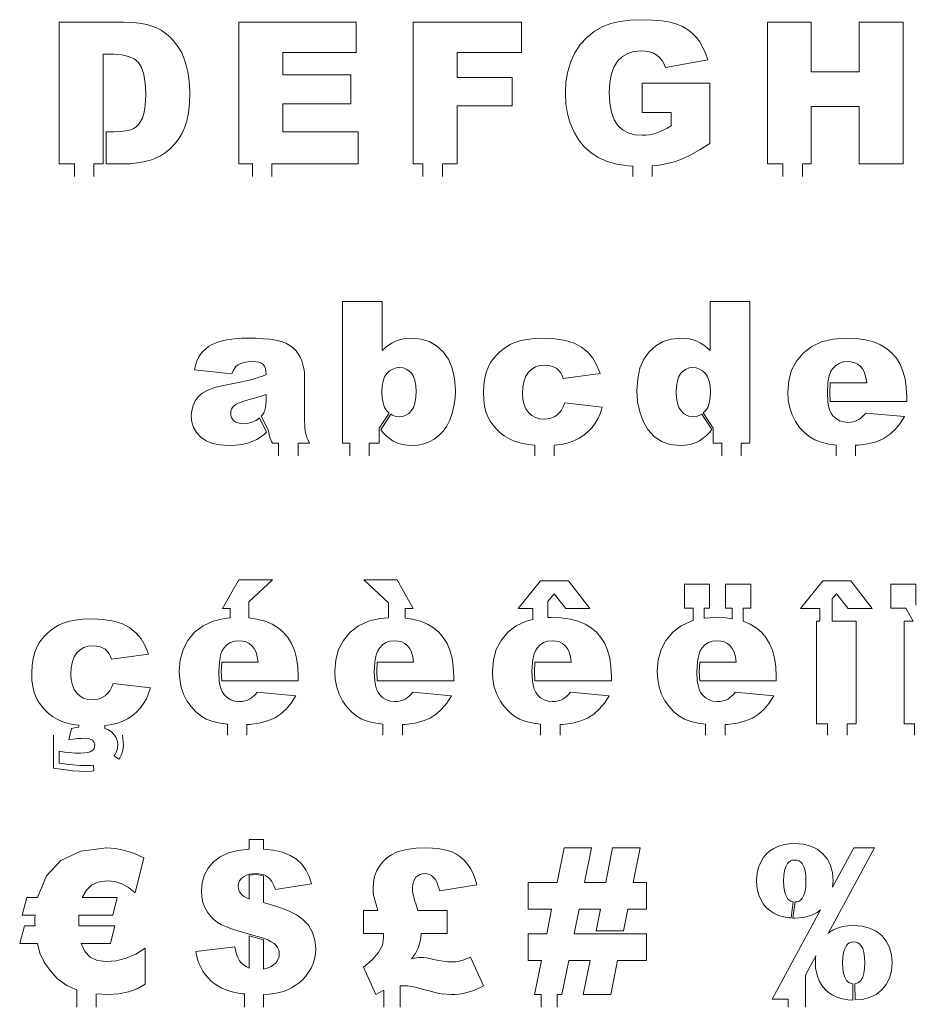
# Model space of a CAD drawing. Extents: x -829 to 1195, y -117 to 323.
# Drawn here: x -606.7 to -221.9, y -101.6 to 322.8 of the extents above; entities that cross this region are included whole.
import ezdxf

# ---------------------------------------------------------------- set-up
doc = ezdxf.new("R2010")
doc.units = 0
doc.header["$MEASUREMENT"] = 0

msp = doc.modelspace()

# ---------------------------------------------------------------- linework, layer by layer
at = {"color": 7, "linetype": 'Continuous', "lineweight": 0}
for p, q in [((-348.80022, 322.046379), (-344.367221, 322.59953)), ((-344.367221, 322.59953), (-339.39925, 322.783914)), ((-339.39925, 322.783914), (-334.6689, 322.669648)), ((-334.6689, 322.669648), (-330.574804, 322.32685)), ((-589.687626, 321.745133), (-561.723637, 321.745133)), ((-589.687626, 260.831005), (-589.687626, 321.745133)), ((-561.723637, 321.745133), (-557.787955, 321.604897)), ((-557.787955, 321.604897), (-554.249606, 321.184191)), ((-554.249606, 321.184191), (-551.108592, 320.483014)), ((-551.108592, 320.483014), (-548.364911, 319.501366)), ((-548.364911, 319.501366), (-545.930268, 318.257425)), ((-512.547755, 321.745133), (-462.104542, 321.745133)), ((-512.547755, 260.831005), (-512.547755, 321.745133)), ((-462.104542, 321.745133), (-462.104542, 308.739593)), ((-437.568524, 321.745133), (-391.031128, 321.745133)), ((-437.568524, 260.831005), (-437.568524, 321.745133)), ((-391.031128, 321.745133), (-391.031128, 308.65649)), ((-359.790524, 317.700379), (-356.0613, 319.833776)), ((-356.0613, 319.833776), (-352.698246, 321.124461)), ((-352.698246, 321.124461), (-348.80022, 322.046379)), ((-330.574804, 322.32685), (-327.116961, 321.755521)), ((-327.116961, 321.755521), (-324.295372, 320.955659)), ((-324.295372, 320.955659), (-321.898384, 319.91558)), ((-321.898384, 319.91558), (-319.714347, 318.623596)), ((-319.714347, 318.623596), (-317.74326, 317.079707)), ((-285.366324, 321.745133), (-266.543609, 321.745133)), ((-285.366324, 260.831005), (-285.366324, 321.745133)), ((-266.543609, 321.745133), (-266.543609, 300.429343)), ((-245.975742, 300.429343), (-245.975742, 321.745133)), ((-245.975742, 321.745133), (-227.069925, 321.745133)), ((-227.069925, 321.745133), (-227.069925, 260.831005)), ((-545.930268, 318.257425), (-543.716365, 316.769371)), ((-543.716365, 316.769371), (-541.723204, 315.037204)), ((-541.723204, 315.037204), (-539.950784, 313.060922)), ((-365.815455, 312.101348), (-363.041909, 315.122903)), ((-363.041909, 315.122903), (-359.790524, 317.700379)), ((-317.74326, 317.079707), (-315.985123, 315.283914)), ((-315.985123, 315.283914), (-314.43604, 313.23362)), ((-539.950784, 313.060922), (-538.403, 310.876885)), ((-538.403, 310.876885), (-537.083748, 308.521449)), ((-368.111161, 308.635715), (-365.815455, 312.101348)), ((-314.43604, 313.23362), (-313.092117, 310.926227)), ((-313.092117, 310.926227), (-311.953353, 308.361736)), ((-570.864911, 307.950119), (-570.864911, 274.667571)), ((-566.16962, 307.950119), (-570.864911, 307.950119)), ((-562.772806, 307.726781), (-566.16962, 307.950119)), ((-559.895382, 307.056767), (-562.772806, 307.726781)), ((-557.537349, 305.940078), (-559.895382, 307.056767)), ((-555.698706, 304.376712), (-557.537349, 305.940078)), ((-537.083748, 308.521449), (-535.993027, 305.994614)), ((-535.993027, 305.994614), (-535.130839, 303.296379)), ((-462.104542, 308.739593), (-493.683489, 308.739593)), ((-493.683489, 308.739593), (-493.683489, 299.058152)), ((-391.031128, 308.65649), (-418.662707, 308.65649)), ((-418.662707, 308.65649), (-418.662707, 298.019371)), ((-369.91085, 304.785732), (-368.111161, 308.635715)), ((-347.687425, 306.985351), (-349.683184, 305.103859)), ((-345.377436, 308.329274), (-347.687425, 306.985351)), ((-342.753215, 309.135628), (-345.377436, 308.329274)), ((-339.814762, 309.404413), (-342.753215, 309.135628)), ((-337.829392, 309.290147), (-339.814762, 309.404413)), ((-336.028405, 308.947349), (-337.829392, 309.290147)), ((-334.411802, 308.376019), (-336.028405, 308.947349)), ((-332.979582, 307.576158), (-334.411802, 308.376019)), ((-331.73694, 306.560749), (-332.979582, 307.576158)), ((-330.68907, 305.342778), (-331.73694, 306.560749)), ((-311.953353, 308.361736), (-311.019749, 305.540147)), ((-554.317127, 302.208256), (-555.698706, 304.376712)), ((-553.330285, 299.276296), (-554.317127, 302.208256)), ((-535.130839, 303.296379), (-534.476407, 300.470895)), ((-371.196341, 300.61113), (-369.91085, 304.785732)), ((-351.291996, 302.640649), (-352.441147, 299.551573)), ((-349.683184, 305.103859), (-351.291996, 302.640649)), ((-329.835971, 303.922245), (-330.68907, 305.342778)), ((-329.177643, 302.29915), (-329.835971, 303.922245)), ((-311.019749, 305.540147), (-329.177643, 302.29915)), ((-552.73818, 295.580832), (-553.330285, 299.276296)), ((-534.476407, 300.470895), (-534.008955, 297.562307)), ((-534.008955, 297.562307), (-533.728484, 294.570618)), ((-493.683489, 299.058152), (-464.38986, 299.058152)), ((-464.38986, 299.058152), (-464.38986, 286.63433)), ((-418.662707, 298.019371), (-395.061599, 298.019371)), ((-395.061599, 298.019371), (-395.061599, 285.720202)), ((-371.967636, 296.111909), (-371.196341, 300.61113)), ((-352.441147, 299.551573), (-353.130638, 295.836632)), ((-266.543609, 300.429343), (-245.975742, 300.429343)), ((-552.540811, 291.121864), (-552.73818, 295.580832)), ((-533.728484, 294.570618), (-533.634994, 291.495825)), ((-372.224735, 291.288069), (-371.967636, 296.111909)), ((-353.130638, 295.836632), (-353.360469, 291.495825)), ((-339.274596, 282.894717), (-339.274596, 295.567848)), ((-339.274596, 295.567848), (-310.188724, 295.567848)), ((-310.188724, 295.567848), (-310.188724, 269.598319)), ((-552.629108, 287.718557), (-552.540811, 291.121864)), ((-533.634994, 291.495825), (-533.773931, 286.887533)), ((-371.989711, 286.686269), (-372.224735, 291.288069)), ((-353.360469, 291.495825), (-353.128042, 286.904413)), ((-553.335479, 282.431161), (-552.893997, 284.821656)), ((-552.893997, 284.821656), (-552.629108, 287.718557)), ((-533.773931, 286.887533), (-534.190742, 282.827197)), ((-464.38986, 286.63433), (-493.683489, 286.63433)), ((-493.683489, 286.63433), (-493.683489, 274.626019)), ((-395.061599, 285.720202), (-418.662707, 285.720202)), ((-418.662707, 285.720202), (-418.662707, 260.831005)), ((-371.284638, 282.354551), (-371.989711, 286.686269)), ((-353.128042, 286.904413), (-352.43076, 283.019371)), ((-245.975742, 285.470895), (-266.543609, 285.470895)), ((-266.543609, 285.470895), (-266.543609, 260.831005)), ((-245.975742, 260.831005), (-245.975742, 285.470895)), ((-554.727446, 279.038242), (-553.953554, 280.547072)), ((-553.953554, 280.547072), (-553.335479, 282.431161)), ((-534.190742, 282.827197), (-534.885427, 279.314818)), ((-370.109517, 278.292917), (-371.284638, 282.354551)), ((-352.43076, 283.019371), (-351.268623, 279.840701)), ((-326.684569, 282.894717), (-339.274596, 282.894717)), ((-326.684569, 277.160645), (-326.684569, 282.894717)), ((-559.318858, 275.403807), (-557.859371, 275.976435)), ((-557.859371, 275.976435), (-556.680354, 276.752924)), ((-556.680354, 276.752924), (-555.636379, 277.773526)), ((-555.636379, 277.773526), (-554.727446, 279.038242)), ((-535.857986, 276.350396), (-537.077255, 273.769025)), ((-534.885427, 279.314818), (-535.857986, 276.350396)), ((-368.464347, 274.501366), (-370.109517, 278.292917)), ((-351.268623, 279.840701), (-349.641632, 277.368402)), ((-349.641632, 277.368402), (-347.599129, 275.514177)), ((-330.174873, 275.280451), (-328.48166, 276.140043)), ((-328.48166, 276.140043), (-326.684569, 277.160645)), ((-570.864911, 274.667571), (-570.864911, 260.831005)), ((-569.58889, 274.667571), (-566.252723, 274.667571)), ((-569.58889, 274.667571), (-569.58889, 260.831005)), ((-566.252723, 274.667571), (-563.515534, 274.749375)), ((-563.515534, 274.749375), (-561.204246, 274.994787)), ((-561.204246, 274.994787), (-559.318858, 275.403807)), ((-537.077255, 273.769025), (-538.512072, 271.405798)), ((-493.683489, 274.626019), (-461.190414, 274.626019)), ((-461.190414, 274.626019), (-461.190414, 260.831005)), ((-366.391979, 271.070791), (-368.464347, 274.501366)), ((-347.599129, 275.514177), (-345.190455, 274.189731)), ((-345.190455, 274.189731), (-342.415611, 273.395064)), ((-342.415611, 273.395064), (-339.274596, 273.130174)), ((-339.274596, 273.130174), (-337.713828, 273.187307)), ((-337.713828, 273.187307), (-336.189416, 273.358706)), ((-336.189416, 273.358706), (-334.701362, 273.644371)), ((-334.701362, 273.644371), (-333.249665, 274.044302)), ((-333.249665, 274.044302), (-331.764208, 274.581871)), ((-331.764208, 274.581871), (-330.174873, 275.280451)), ((-540.162435, 269.260715), (-542.028346, 267.333776)), ((-538.512072, 271.405798), (-540.162435, 269.260715)), ((-363.935261, 268.092086), (-366.391979, 271.070791)), ((-361.094195, 265.565251), (-363.935261, 268.092086)), ((-310.188724, 269.598319), (-314.243866, 266.979292)), ((-548.276615, 263.24747), (-550.5048, 262.493055)), ((-546.121144, 264.305728), (-548.276615, 263.24747)), ((-544.038387, 265.66783), (-546.121144, 264.305728)), ((-542.028346, 267.333776), (-544.038387, 265.66783)), ((-357.868779, 263.490285), (-361.094195, 265.565251)), ((-354.200583, 261.872384), (-357.868779, 263.490285)), ((-318.057491, 264.814731), (-321.6296, 263.104638)), ((-314.243866, 266.979292), (-318.057491, 264.814731)), ((-583.203356, 260.831005), (-589.687626, 260.831005)), ((-583.203356, 255.354414), (-583.203356, 260.831005)), ((-570.864911, 260.831005), (-574.803356, 260.831005)), ((-574.803356, 260.831005), (-574.803356, 255.354414)), ((-561.723637, 260.831005), (-569.58889, 260.831005)), ((-559.137072, 260.934884), (-561.723637, 260.831005)), ((-556.405077, 261.246518), (-559.137072, 260.934884)), ((-553.527653, 261.765909), (-556.405077, 261.246518)), ((-550.5048, 262.493055), (-553.527653, 261.765909)), ((-506.698558, 260.831005), (-512.547755, 260.831005)), ((-506.698558, 255.354414), (-506.698558, 260.831005)), ((-461.190414, 260.831005), (-498.298558, 260.831005)), ((-498.298558, 260.831005), (-498.298558, 255.354414)), ((-433.450531, 260.831005), (-437.568524, 260.831005)), ((-433.450531, 255.354414), (-433.450531, 260.831005)), ((-418.662707, 260.831005), (-425.050531, 260.831005)), ((-425.050531, 260.831005), (-425.050531, 255.354414)), ((-350.031175, 260.71674), (-354.200583, 261.872384)), ((-345.360555, 260.023353), (-350.031175, 260.71674)), ((-343.259951, 259.929477), (-345.360555, 260.023353)), ((-343.259951, 255.354414), (-343.259951, 259.929477)), ((-331.977159, 260.306421), (-334.859951, 260.025427)), ((-334.859951, 260.025427), (-334.859951, 255.354414)), ((-328.31935, 260.949167), (-331.977159, 260.306421)), ((-324.960192, 261.849011), (-328.31935, 260.949167)), ((-321.6296, 263.104638), (-324.960192, 261.849011)), ((-278.750271, 260.831005), (-285.366324, 260.831005)), ((-278.750271, 255.354414), (-278.750271, 260.831005)), ((-266.543609, 260.831005), (-270.350271, 260.831005)), ((-270.350271, 260.831005), (-270.350271, 255.354414)), ((-227.069925, 260.831005), (-245.975742, 260.831005)), ((-258.363348, 166.781108), (-242.732089, 166.781108)), ((-225.529873, 158.678614), (-258.363348, 158.678614)), ((-452.209096, 147.335124), (-447.893519, 153.719797)), ((-451.575913, 146.590624), (-447.19554, 153.254448)), ((-313.627533, 153.331324), (-309.268103, 146.69836)), ((-308.72577, 147.335124), (-312.974514, 153.797841)), ((-500.64446, 145.490559), (-503.708825, 151.65532)), ((-499.837128, 146.21324), (-502.874486, 152.445182)), ((-495.464916, 135.331578), (-495.464916, 140.811578)), ((-487.064916, 140.811578), (-487.064916, 135.331578)), ((-464.893903, 135.331578), (-464.893903, 140.811578)), ((-456.493903, 140.811578), (-456.493903, 135.331578)), ((-305.01742, 135.331578), (-305.01742, 140.811578)), ((-296.61742, 135.331578), (-296.61742, 140.811578)), ((-385.393812, 135.331578), (-385.393812, 140.014842)), ((-376.993812, 139.945707), (-376.993812, 135.331578)), ((-255.916254, 135.331578), (-255.916254, 140.039081)), ((-247.516254, 135.331578), (-247.516254, 139.954498)), ((-508.262041, 72.6878), (-508.262041, 65.695658)), ((-448.191005, 65.804924), (-448.191005, 72.184738)), ((-379.765719, 72.727234), (-379.765719, 65.854458)), ((-257.534894, 73.87527), (-257.534894, 64.339002)), ((-516.21847, 65.718003), (-516.21847, 69.740664)), ((-441.030219, 69.782216), (-441.030219, 65.641132)), ((-386.130862, 65.052619), (-386.130862, 69.740664)), ((-317.307754, 64.557223), (-317.307754, 69.906869)), ((-312.533897, 69.906869), (-312.533897, 65.592956)), ((-300.599254, 65.392232), (-300.599254, 69.906869)), ((-295.825396, 69.906869), (-295.825396, 64.32284)), ((-262.905483, 64.339002), (-262.905483, 69.740664)), ((-222.725521, 64.339002), (-225.908092, 69.906869)), ((-264.238971, 64.339002), (-262.905483, 64.339002)), ((-226.610112, 64.339002), (-222.725521, 64.339002)), ((-519.861255, 46.781108), (-504.229996, 46.781108)), ((-453.034034, 46.781108), (-437.402775, 46.781108)), ((-385.292735, 46.781108), (-369.661476, 46.781108)), ((-314.449978, 46.781108), (-298.818719, 46.781108)), ((-487.02778, 38.678614), (-519.861255, 38.678614)), ((-420.200559, 38.678614), (-453.034034, 38.678614)), ((-352.45926, 38.678614), (-385.292735, 38.678614)), ((-281.616503, 38.678614), (-314.449978, 38.678614)), ((-581.292669, 19.572323), (-581.285176, 18.822661)), ((-570.029386, 19.475108), (-570.042496, 18.21932)), ((-517.414162, 15.331578), (-517.414162, 20.039081)), ((-509.014162, 15.331578), (-509.014162, 19.954498)), ((-450.58694, 15.331578), (-450.58694, 20.039081)), ((-442.18694, 15.331578), (-442.18694, 19.954498)), ((-382.845641, 15.331578), (-382.845641, 20.039081)), ((-374.445641, 15.331578), (-374.445641, 19.954498)), ((-312.002884, 15.331578), (-312.002884, 20.039081)), ((-303.602884, 15.331578), (-303.602884, 19.954498)), ((-259.52397, 15.331578), (-259.52397, 20.211578)), ((-251.12397, 15.331578), (-251.12397, 20.211578)), ((-222.128757, 15.331578), (-222.128757, 20.211578)), ((-564.155119, 4.995788), (-566.141923, 6.459249)), ((-574.758972, 0.001896), (-574.953631, 2.462825)), ((-257.372282, -50.018716), (-248.257721, -33.107104)), ((-504.886297, -44.035066), (-508.034566, -44.32594)), ((-508.034566, -44.32594), (-508.034566, -44.32594)), ((-508.034566, -44.84466), (-504.936897, -44.490463)), ((-504.936897, -44.490463), (-501.968084, -45.148258)), ((-501.968084, -44.533696), (-504.886297, -44.035066)), ((-275.242394, -63.182304), (-274.263839, -56.262286)), ((-274.40839, -63.225018), (-273.450806, -56.311851)), ((-508.034566, -70.170815), (-501.968084, -71.957518)), ((-508.034566, -70.827562), (-501.968084, -72.598548)), ((-368.433886, -70.00461), (-359.292611, -70.00461)), ((-359.292611, -70.00461), (-347.492057, -70.00461)), ((-347.233475, -68.716769), (-359.031648, -68.70491)), ((-501.968084, -72.598548), (-501.968084, -85.253918)), ((-264.545216, -79.507218), (-269.022107, -87.784446)), ((-269.022107, -101.578793), (-269.022107, -87.784446)), ((-443.150713, -101.578793), (-443.150713, -92.432092)), ((-248.674195, -98.487215), (-248.682269, -91.491461)), ((-247.765191, -91.467941), (-247.718877, -98.456955)), ((-582.070527, -101.578793), (-582.070527, -94.111065)), ((-573.873426, -101.578793), (-573.873426, -95.769096)), ((-510.073287, -101.578793), (-510.073287, -95.870449)), ((-450.234659, -101.578793), (-450.234659, -94.345018)), ((-382.573628, -101.578793), (-382.573628, -96.098793)), ((-375.692081, -96.098793), (-375.692081, -101.578793)), ((-276.510849, -101.578793), (-276.510849, -98.176356))]:
    msp.add_line(p, q, dxfattribs=at)
at = {"color": 7, "linetype": 'Continuous', "lineweight": 0, "flags": 128}
for points in [[(-464.893903, 140.811578), (-468.040121, 140.811578), (-468.040121, 201.725706)], [(-468.040121, 201.725706), (-450.962558, 201.725706), (-450.962558, 180.617673), (-449.652396, 181.86421), (-448.256533, 182.944542), (-446.774972, 183.85867), (-445.207711, 184.606592), (-443.55475, 185.18831), (-441.81609, 185.603822), (-439.991731, 185.85313), (-438.081672, 185.936232), (-434.225197, 185.573957), (-430.716713, 184.487132), (-427.556222, 182.675758), (-424.743722, 180.139833), (-422.435031, 176.926104), (-420.785966, 173.081315), (-419.796526, 168.605467), (-419.466713, 163.498559), (-419.617337, 159.991374), (-420.069207, 156.699736), (-420.822323, 153.623646), (-421.876686, 150.763102), (-423.197236, 148.184328), (-424.748916, 145.953545), (-426.531724, 144.070754), (-428.545661, 142.535955), (-430.733594, 141.345252), (-433.038389, 140.49475), (-435.460048, 139.984449), (-437.998569, 139.814349), (-440.174816, 139.933808), (-442.257572, 140.292188), (-444.246838, 140.889487), (-446.142614, 141.725706), (-447.565744, 142.637236), (-449.051201, 143.875983), (-450.598985, 145.441945), (-451.575913, 146.590624)], [(-309.268103, 146.69836), (-310.351463, 145.426364), (-311.904441, 143.855207), (-313.384704, 142.621655), (-314.792252, 141.725706), (-316.672446, 140.889487), (-318.656518, 140.292188), (-320.744468, 139.933808), (-322.936296, 139.814349), (-327.178419, 140.242846), (-330.888166, 141.528337), (-334.065538, 143.670824), (-336.710535, 146.670304), (-338.791992, 150.282666), (-340.278748, 154.263795), (-341.170801, 158.613691), (-341.468152, 163.332354), (-341.139638, 168.495096), (-340.154094, 173.013795), (-338.511522, 176.888448), (-336.21192, 180.119058), (-333.405912, 182.664072), (-330.244122, 184.481939), (-326.726549, 185.572659), (-322.853194, 185.936232), (-320.924956, 185.85313), (-319.087612, 185.603822), (-317.341161, 185.18831), (-315.685604, 184.606592), (-314.12094, 183.85867), (-312.647169, 182.944542), (-311.264292, 181.86421), (-309.972308, 180.617673), (-309.972308, 201.725706), (-292.894745, 201.725706)], [(-292.894745, 201.725706), (-292.894745, 140.811578), (-296.61742, 140.811578)], [(-515.460397, 170.645373), (-531.623832, 172.348975), (-531.116127, 174.355121), (-530.507142, 176.135332), (-529.796875, 177.689608), (-528.985328, 179.01795), (-528.02835, 180.193071), (-526.881796, 181.287686), (-525.545663, 182.301797), (-524.019954, 183.235401), (-522.747447, 183.843088), (-521.256796, 184.37806), (-519.548001, 184.840318), (-517.621062, 185.229861), (-515.543499, 185.538898), (-513.382834, 185.759639), (-511.139067, 185.892084), (-508.812197, 185.936232), (-505.197239, 185.882995), (-501.956242, 185.723282), (-499.089206, 185.457094), (-496.596131, 185.084432), (-494.386124, 184.542967), (-492.368292, 183.770373), (-490.542634, 182.766651), (-488.90915, 181.5318), (-487.885951, 180.499511), (-486.977017, 179.272451), (-486.18235, 177.850619), (-485.501948, 176.234016), (-484.956588, 174.539504), (-484.567045, 172.883947), (-484.333319, 171.267344), (-484.255411, 169.689695), (-484.255411, 150.20216), (-484.23074, 148.728389), (-484.156726, 147.423421), (-484.033371, 146.287254), (-483.860674, 145.319889), (-483.604874, 144.375896), (-483.232211, 143.309847), (-482.742686, 142.121741), (-482.136297, 140.811578), (-487.064916, 140.811578)], [(-385.393812, 140.014842), (-386.939052, 140.136371), (-389.716493, 140.538899), (-392.200479, 141.102437), (-394.455932, 141.849062), (-396.547778, 142.800845), (-398.476015, 143.957787), (-400.240645, 145.319889), (-401.832577, 146.848196), (-403.242723, 148.503753), (-404.471081, 150.286562), (-405.517653, 152.19662), (-406.353872, 154.331316), (-406.951171, 156.788033), (-407.309551, 159.566773), (-407.429011, 162.667534), (-407.283581, 165.931904), (-406.847293, 168.910609), (-406.120146, 171.603649), (-405.102141, 174.011025), (-404.172432, 175.630225), (-403.086905, 177.163725), (-401.845562, 178.611527), (-400.448401, 179.973628), (-398.962944, 181.208479), (-397.456711, 182.274529), (-395.929703, 183.171776), (-394.381919, 183.900221), (-391.735624, 184.790976), (-388.741337, 185.427229), (-385.399059, 185.808981), (-381.708789, 185.936232), (-376.627851, 185.694716), (-372.18836, 184.970166), (-368.390316, 183.762583), (-365.23372, 182.071966), (-362.609499, 179.916495), (-360.408581, 177.314349), (-358.630967, 174.265526), (-357.276656, 170.770027), (-373.190783, 168.650914), (-373.641355, 169.976658), (-374.245146, 171.128407), (-375.002158, 172.106159), (-375.91239, 172.909916), (-376.983633, 173.537081), (-378.223678, 173.985055), (-379.632525, 174.25384), (-381.210174, 174.343434), (-383.208529, 174.155155), (-385.006919, 173.590318), (-386.605344, 172.648923), (-388.003803, 171.330969), (-389.13997, 169.631263), (-389.951518, 167.544612), (-390.438446, 165.071014), (-390.600756, 162.210471), (-390.439745, 159.653771), (-389.956711, 157.426884), (-389.151656, 155.529809), (-388.024578, 153.962548), (-386.648193, 152.735488), (-385.095216, 151.859016), (-383.365645, 151.333133), (-381.459482, 151.157839), (-379.863654, 151.264314), (-378.400271, 151.583739), (-377.069333, 152.116114), (-375.870839, 152.86144), (-374.809984, 153.827506), (-373.891961, 155.022105), (-373.11677, 156.445235), (-372.484412, 158.096897), (-372.484412, 158.096897), (-356.40408, 156.268642), (-357.175375, 153.839193), (-358.15962, 151.578545), (-359.356815, 149.4867), (-360.766961, 147.563656), (-362.388758, 145.827593), (-364.220908, 144.296689), (-366.263412, 142.970945), (-368.516268, 141.85036), (-371.034014, 140.959605), (-373.871185, 140.323351), (-376.993812, 139.945707)], [(-255.916254, 140.039081), (-259.040953, 140.432423), (-262.255981, 141.205017), (-265.003557, 142.286648), (-267.409634, 143.704584), (-269.600164, 145.486094), (-271.575147, 147.631177), (-273.334582, 150.139833), (-274.779787, 152.948438), (-275.812075, 155.993365), (-276.431449, 159.274615), (-276.637906, 162.792188), (-276.223692, 167.718608), (-274.98105, 172.151606), (-272.90998, 176.091184), (-270.010483, 179.53734), (-266.381241, 182.336855), (-262.12094, 184.336509), (-257.229579, 185.536301), (-251.707158, 185.936232), (-247.219624, 185.757042), (-243.230704, 185.219473), (-239.740399, 184.323524), (-236.74871, 183.069196), (-234.169935, 181.474667), (-231.918377, 179.558116), (-229.994035, 177.319542), (-228.396909, 174.758947), (-227.142581, 171.832181), (-226.246632, 168.495096), (-225.709063, 164.747693), (-225.529873, 160.589972), (-225.529873, 158.678614)], [(-500.64446, 145.490559), (-501.496581, 144.727783), (-503.15084, 143.470858), (-504.799905, 142.442465), (-506.443776, 141.642603), (-508.778437, 140.842742), (-511.294884, 140.271412), (-513.993118, 139.928614), (-516.873139, 139.814349), (-520.582886, 140.04288), (-523.817391, 140.728476), (-526.576654, 141.871135), (-528.860674, 143.470858), (-530.651273, 145.405588), (-531.930272, 147.553268), (-532.697672, 149.913898), (-532.953472, 152.487479), (-532.769088, 154.88966), (-532.215937, 157.068504), (-531.294019, 159.024009), (-530.003333, 160.756177), (-528.216629, 162.272797), (-525.806657, 163.581662), (-522.773416, 164.68277), (-519.116906, 165.576121), (-514.777398, 166.460384), (-511.274109, 167.201814), (-508.607038, 167.800412), (-506.776186, 168.256177), (-505.342668, 168.670391), (-503.867599, 169.144335), (-502.350978, 169.678008), (-500.792807, 170.271412), (-500.873312, 171.712721), (-501.114829, 172.920304), (-501.517357, 173.894162), (-502.080895, 174.634293), (-502.846996, 175.179653), (-503.857211, 175.569196), (-505.111539, 175.802922), (-506.609981, 175.880831), (-508.557696, 175.797728), (-510.245715, 175.548421), (-511.674039, 175.132908), (-512.842668, 174.551191), (-513.613963, 173.917534), (-514.30735, 173.055346), (-514.922828, 171.964626), (-515.460397, 170.645373), (-515.460397, 170.645373)], [(-242.732089, 166.781108), (-243.083976, 169.058635), (-243.641023, 170.988171), (-244.403228, 172.569716), (-245.370593, 173.803268), (-246.524939, 174.73038), (-247.848086, 175.392603), (-249.340036, 175.789937), (-251.000787, 175.922382), (-252.914742, 175.722416), (-254.626134, 175.12252), (-256.134963, 174.122693), (-257.44123, 172.722936), (-258.139811, 171.603649), (-258.698156, 170.240249), (-259.116265, 168.632735), (-259.394139, 166.781108)], [(-447.19554, 153.254448), (-446.521769, 152.83547), (-445.094743, 152.356333), (-443.524885, 152.19662), (-442.069293, 152.353736), (-440.735758, 152.825083), (-439.524279, 153.610661), (-438.434857, 154.71047), (-437.535013, 156.181644), (-436.892267, 158.081315), (-436.50662, 160.409484), (-436.378071, 163.166149), (-436.504023, 165.609882), (-436.88188, 167.705623), (-437.511641, 169.453372), (-438.393306, 170.85313), (-439.454162, 171.925671), (-440.621492, 172.691772), (-441.895297, 173.151433), (-443.275578, 173.304653), (-444.920747, 173.144941), (-446.407503, 172.665803), (-447.735844, 171.86724), (-448.905772, 170.749252), (-449.860152, 169.306644), (-450.541852, 167.534224), (-450.950872, 165.43199), (-451.087212, 162.999944), (-451.087212, 162.999944)], [(-309.847654, 162.999944), (-309.985292, 165.43199), (-310.398208, 167.534224), (-311.0864, 169.306644), (-312.04987, 170.749252), (-313.223693, 171.86724), (-314.542945, 172.665803), (-316.007626, 173.144941), (-317.617737, 173.304653), (-319.033076, 173.151433), (-320.328956, 172.691772), (-321.505375, 171.925671), (-322.562335, 170.85313), (-323.434911, 169.419612), (-324.05818, 167.570581), (-324.432141, 165.306038), (-324.556795, 162.625983), (-324.428246, 160.10564), (-324.042598, 157.946274), (-323.399853, 156.147884), (-322.500008, 154.71047), (-321.410587, 153.610661), (-320.199108, 152.825083), (-318.865573, 152.353736), (-317.409981, 152.19662), (-315.857003, 152.355034), (-314.439067, 152.830277), (-313.627533, 153.331324)], [(-259.43569, 158.678614), (-259.651294, 162.611038), (-259.394139, 166.781108)], [(-258.363348, 158.678614), (-258.584922, 162.611038), (-258.363348, 166.781108)], [(-500.792807, 161.753407), (-502.556138, 161.148317), (-504.355826, 160.579584), (-506.191872, 160.047209), (-508.064275, 159.551191), (-510.404129, 158.868192), (-512.271339, 158.190387), (-513.665902, 157.517777), (-514.587821, 156.85036), (-515.205895, 156.141391), (-515.647377, 155.385678), (-515.912267, 154.58322), (-516.000563, 153.734016), (-515.913565, 152.782233), (-515.652571, 151.921343), (-515.217582, 151.151346), (-514.608596, 150.472243), (-513.830809, 149.917794), (-512.889413, 149.521758), (-511.78441, 149.284137), (-510.515798, 149.20493), (-509.127727, 149.29063), (-507.788998, 149.547728), (-506.499611, 149.976225), (-505.259566, 150.576121), (-504.132488, 151.299373), (-503.708825, 151.65532)], [(-502.874486, 152.445182), (-502.408111, 152.97181), (-501.810812, 153.920997), (-501.365435, 154.981852), (-501.047308, 156.190734), (-500.856432, 157.547641), (-500.792807, 159.052576), (-500.792807, 161.753407)], [(-451.087212, 162.999944), (-450.953469, 160.349754), (-450.55224, 158.091703), (-449.883524, 156.225792), (-448.947323, 154.752022), (-447.893519, 153.719797)], [(-312.974514, 153.797841), (-312.008319, 154.731246), (-311.063028, 156.198524), (-310.38782, 158.065734), (-309.982695, 160.332873), (-309.847654, 162.999944), (-309.847654, 162.999944)], [(-259.43569, 158.678614), (-259.126653, 156.772451), (-258.656604, 155.125983), (-258.025545, 153.73921), (-257.233474, 152.612132), (-255.914222, 151.357804), (-254.407989, 150.461855), (-252.714776, 149.924286), (-250.834582, 149.745096), (-249.603627, 149.823005), (-248.403834, 150.056731), (-247.235206, 150.446274), (-246.09774, 150.991634), (-245.39916, 151.461682), (-244.67461, 152.082354), (-243.924091, 152.853649), (-243.147602, 153.775567), (-226.485552, 152.238171), (-228.495593, 149.149096), (-230.703003, 146.530069), (-233.107782, 144.38109), (-235.709929, 142.70216), (-238.704215, 141.438743), (-242.285413, 140.536301), (-246.453523, 139.994837), (-247.516254, 139.954498)], [(-495.464916, 140.811578), (-498.008873, 140.811578), (-498.445161, 141.612738), (-498.798347, 142.312617), (-499.06843, 142.911215), (-499.255411, 143.408531), (-499.40084, 143.918833), (-499.546269, 144.556385), (-499.691699, 145.321187), (-499.837128, 146.21324)], [(-452.209096, 147.335124), (-452.209096, 140.811578), (-456.493903, 140.811578)], [(-305.01742, 140.811578), (-308.72577, 140.811578), (-308.72577, 147.335124)], [(-516.21847, 69.740664), (-519.548229, 69.740664), (-512.567619, 82.164487), (-498.024683, 82.164487), (-508.262041, 72.6878)], [(-448.191005, 72.184738), (-458.874025, 82.164487), (-444.455743, 82.164487), (-437.641338, 69.782216), (-441.030219, 69.782216)], [(-386.130862, 69.740664), (-392.451875, 69.740664), (-382.93664, 81.624321), (-370.928329, 81.624321), (-361.703953, 69.740664), (-372.008662, 69.740664), (-377.077914, 76.098005), (-379.765719, 72.727234)], [(-262.905483, 69.740664), (-271.136478, 69.740664), (-261.621243, 81.624321)], [(-261.621243, 81.624321), (-249.612932, 81.624321), (-240.388556, 69.740664), (-250.693265, 69.740664), (-255.762517, 76.098005), (-257.534894, 73.87527)], [(-317.307754, 69.906869), (-321.049185, 69.906869), (-321.049185, 80.294681), (-310.245861, 80.294681), (-310.245861, 69.906869), (-312.533897, 69.906869)], [(-300.599254, 69.906869), (-303.431457, 69.906869), (-303.431457, 80.294681), (-292.503479, 80.294681), (-292.503479, 69.906869), (-295.825396, 69.906869)], [(-225.908092, 69.906869), (-232.427287, 69.906869), (-232.427287, 80.294681)], [(-232.427287, 80.294681), (-221.623963, 80.294681), (-221.623963, 71.17242)], [(-581.292669, 19.572323), (-583.822041, 19.938899), (-586.306026, 20.502437), (-588.56148, 21.249062), (-590.653326, 22.200845), (-592.581563, 23.357787), (-594.346193, 24.719889), (-595.938125, 26.248196), (-597.34827, 27.903753), (-598.576629, 29.686562), (-599.623201, 31.59662), (-600.45942, 33.731316), (-601.056719, 36.188033), (-601.415098, 38.966773), (-601.534558, 42.067534), (-601.389129, 45.331904), (-600.952841, 48.310609), (-600.225694, 51.003649), (-599.207688, 53.411025), (-598.277979, 55.030225), (-597.192453, 56.563725), (-595.951109, 58.011527), (-594.553949, 59.373628), (-593.068492, 60.608479), (-591.562259, 61.674529), (-590.035251, 62.571776), (-588.487467, 63.300221), (-585.841172, 64.190976), (-582.846885, 64.827229), (-579.504607, 65.208981), (-575.814337, 65.336232), (-570.733398, 65.094716), (-566.293907, 64.370166), (-562.495864, 63.162583), (-559.339267, 61.471966), (-556.715046, 59.316495), (-554.514129, 56.714349), (-552.736515, 53.665526), (-551.382204, 50.170027), (-567.296331, 48.050914), (-567.746902, 49.376658), (-568.350694, 50.528407), (-569.107706, 51.506159), (-570.017938, 52.309916), (-571.089181, 52.937081), (-572.329226, 53.385055), (-573.738073, 53.65384), (-575.315722, 53.743434), (-577.314077, 53.555155), (-579.112467, 52.990318), (-580.710891, 52.048923), (-582.10935, 50.730969), (-583.245517, 49.031263), (-584.057065, 46.944612), (-584.543994, 44.471014), (-584.706303, 41.610471), (-584.545292, 39.053771), (-584.062259, 36.826884), (-583.257204, 34.929809), (-582.130126, 33.362548), (-580.753741, 32.135488), (-579.200763, 31.259016), (-577.471193, 30.733133), (-575.565029, 30.557839), (-573.969202, 30.664314), (-572.505819, 30.983739), (-571.17488, 31.516114), (-569.976386, 32.26144), (-568.915531, 33.227506), (-567.997508, 34.422105), (-567.222318, 35.845235), (-566.58996, 37.496897), (-566.58996, 37.496897)], [(-517.414162, 20.039081), (-520.538861, 20.432423), (-523.753888, 21.205017), (-526.501464, 22.286648), (-528.907541, 23.704584), (-531.098071, 25.486094), (-533.073054, 27.631177), (-534.832489, 30.139833), (-536.277694, 32.948438), (-537.309982, 35.993365), (-537.929356, 39.274615), (-538.135813, 42.792188), (-537.721599, 47.718608), (-536.478957, 52.151606), (-534.407888, 56.091184), (-531.50839, 59.53734), (-527.879148, 62.336855), (-523.618847, 64.336509), (-518.727486, 65.536301), (-516.21847, 65.718003)], [(-508.262041, 65.695658), (-504.728611, 65.219473), (-501.238307, 64.323524), (-498.246617, 63.069196), (-495.667843, 61.474667), (-493.416284, 59.558116), (-491.491942, 57.319542), (-489.894816, 54.758947), (-488.640488, 51.832181), (-487.744539, 48.495096), (-487.20697, 44.747693), (-487.02778, 40.589972), (-487.02778, 38.678614)], [(-450.58694, 20.039081), (-453.711639, 20.432423), (-456.926667, 21.205017), (-459.674243, 22.286648), (-462.08032, 23.704584), (-464.27085, 25.486094), (-466.245832, 27.631177), (-468.005268, 30.139833), (-469.450472, 32.948438), (-470.482761, 35.993365), (-471.102134, 39.274615), (-471.308592, 42.792188), (-470.894378, 47.718608), (-469.651736, 52.151606), (-467.580666, 56.091184), (-464.681168, 59.53734), (-461.051926, 62.336855), (-456.791625, 64.336509), (-451.900264, 65.536301), (-448.191005, 65.804924)], [(-441.030219, 65.641132), (-437.90139, 65.219473), (-434.411085, 64.323524), (-431.419395, 63.069196), (-428.840621, 61.474667), (-426.589063, 59.558116), (-424.664721, 57.319542), (-423.067595, 54.758947), (-421.813266, 51.832181), (-420.917318, 48.495096), (-420.379748, 44.747693), (-420.200559, 40.589972), (-420.200559, 38.678614)], [(-382.845641, 20.039081), (-385.97034, 20.432423), (-389.185368, 21.205017), (-391.932944, 22.286648), (-394.339021, 23.704584), (-396.52955, 25.486094), (-398.504533, 27.631177), (-400.263969, 30.139833), (-401.709173, 32.948438), (-402.741462, 35.993365), (-403.360835, 39.274615), (-403.567293, 42.792188), (-403.153079, 47.718608), (-401.910437, 52.151606), (-399.839367, 56.091184), (-396.939869, 59.53734), (-393.310627, 62.336855), (-389.050326, 64.336509), (-386.130862, 65.052619)], [(-379.765719, 65.854458), (-378.636545, 65.936232), (-374.14901, 65.757042), (-370.160091, 65.219473), (-366.669786, 64.323524), (-363.678096, 63.069196), (-361.099322, 61.474667), (-358.847764, 59.558116), (-356.923422, 57.319542), (-355.326296, 54.758947), (-354.071967, 51.832181), (-353.176019, 48.495096), (-352.638449, 44.747693), (-352.45926, 40.589972), (-352.45926, 38.678614)], [(-312.002884, 20.039081), (-315.127583, 20.432423), (-318.342611, 21.205017), (-321.090187, 22.286648), (-323.496264, 23.704584), (-325.686794, 25.486094), (-327.661776, 27.631177), (-329.421212, 30.139833), (-330.866416, 32.948438), (-331.898705, 35.993365), (-332.518078, 39.274615), (-332.724536, 42.792188), (-332.310322, 47.718608), (-331.06768, 52.151606), (-328.99661, 56.091184), (-326.097112, 59.53734), (-322.46787, 62.336855), (-318.207569, 64.336509), (-317.307754, 64.557223)], [(-312.533897, 65.592956), (-307.793788, 65.936232), (-303.306253, 65.757042), (-300.599254, 65.392232)], [(-295.825396, 64.32284), (-292.835339, 63.069196), (-290.256565, 61.474667), (-288.005007, 59.558116), (-286.080665, 57.319542), (-284.483539, 54.758947), (-283.22921, 51.832181), (-282.333262, 48.495096), (-281.795692, 44.747693), (-281.616503, 40.589972), (-281.616503, 38.678614)], [(-259.52397, 20.211578), (-264.238971, 20.211578), (-264.238971, 64.339002)], [(-257.534894, 64.339002), (-247.327614, 64.339002), (-247.327614, 20.211578), (-251.12397, 20.211578)], [(-222.128757, 20.211578), (-226.610112, 20.211578), (-226.610112, 64.339002)], [(-504.229996, 46.781108), (-504.581883, 49.058635), (-505.13893, 50.988171), (-505.901135, 52.569716), (-506.8685, 53.803268), (-508.022846, 54.73038), (-509.345994, 55.392603), (-510.837943, 55.789937), (-512.498694, 55.922382), (-514.412649, 55.722416), (-516.124041, 55.12252), (-517.63287, 54.122693), (-518.939138, 52.722936), (-519.637718, 51.603649), (-520.196063, 50.240249), (-520.614172, 48.632735), (-520.892046, 46.781108)], [(-437.402775, 46.781108), (-437.754662, 49.058635), (-438.311708, 50.988171), (-439.073914, 52.569716), (-440.041279, 53.803268), (-441.195624, 54.73038), (-442.518772, 55.392603), (-444.010721, 55.789937), (-445.671473, 55.922382), (-447.585427, 55.722416), (-449.296819, 55.12252), (-450.805649, 54.122693), (-452.111916, 52.722936), (-452.810496, 51.603649), (-453.368841, 50.240249), (-453.786951, 48.632735), (-454.064825, 46.781108)], [(-369.661476, 46.781108), (-370.013363, 49.058635), (-370.570409, 50.988171), (-371.332615, 52.569716), (-372.29998, 53.803268), (-373.454325, 54.73038), (-374.777473, 55.392603), (-376.269422, 55.789937), (-377.930174, 55.922382), (-379.844128, 55.722416), (-381.55552, 55.12252), (-383.06435, 54.122693), (-384.370617, 52.722936), (-385.069197, 51.603649), (-385.627542, 50.240249), (-386.045652, 48.632735), (-386.323526, 46.781108)], [(-298.818719, 46.781108), (-299.170606, 49.058635), (-299.727652, 50.988171), (-300.489858, 52.569716), (-301.457223, 53.803268), (-302.611569, 54.73038), (-303.934716, 55.392603), (-305.426665, 55.789937), (-307.087417, 55.922382), (-309.001371, 55.722416), (-310.712763, 55.12252), (-312.221593, 54.122693), (-313.52786, 52.722936), (-314.22644, 51.603649), (-314.784785, 50.240249), (-315.202895, 48.632735), (-315.480769, 46.781108)], [(-520.933597, 38.678614), (-521.149201, 42.611038), (-520.892046, 46.781108)], [(-519.861255, 38.678614), (-520.08283, 42.611038), (-519.861255, 46.781108)], [(-454.106376, 38.678614), (-454.32198, 42.611038), (-454.064825, 46.781108)], [(-453.034034, 38.678614), (-453.255608, 42.611038), (-453.034034, 46.781108)], [(-386.365077, 38.678614), (-386.580681, 42.611038), (-386.323526, 46.781108)], [(-385.292735, 38.678614), (-385.514309, 42.611038), (-385.292735, 46.781108)], [(-315.52232, 38.678614), (-315.737924, 42.611038), (-315.480769, 46.781108)], [(-314.449978, 38.678614), (-314.671552, 42.611038), (-314.449978, 46.781108)], [(-520.933597, 38.678614), (-520.62456, 36.772451), (-520.154512, 35.125983), (-519.523452, 33.73921), (-518.731381, 32.612132), (-517.412129, 31.357804), (-515.905897, 30.461855), (-514.212683, 29.924286), (-512.332489, 29.745096), (-511.101534, 29.823005), (-509.901741, 30.056731), (-508.733113, 30.446274), (-507.595647, 30.991634), (-506.897067, 31.461682), (-506.172517, 32.082354), (-505.421998, 32.853649), (-504.645509, 33.775567), (-487.983459, 32.238171), (-489.9935, 29.149096), (-492.20091, 26.530069), (-494.605689, 24.38109), (-497.207836, 22.70216), (-500.202122, 21.438743), (-503.78332, 20.536301), (-507.95143, 19.994837), (-509.014162, 19.954498)], [(-454.106376, 38.678614), (-453.797338, 36.772451), (-453.32729, 35.125983), (-452.69623, 33.73921), (-451.90416, 32.612132), (-450.584908, 31.357804), (-449.078675, 30.461855), (-447.385462, 29.924286), (-445.505268, 29.745096), (-444.274312, 29.823005), (-443.07452, 30.056731), (-441.905891, 30.446274), (-440.768426, 30.991634), (-440.069845, 31.461682), (-439.345296, 32.082354), (-438.594776, 32.853649), (-437.818287, 33.775567), (-421.156237, 32.238171), (-423.166279, 29.149096), (-425.373689, 26.530069), (-427.778467, 24.38109), (-430.380614, 22.70216), (-433.374901, 21.438743), (-436.956099, 20.536301), (-441.124208, 19.994837), (-442.18694, 19.954498)], [(-386.365077, 38.678614), (-386.056039, 36.772451), (-385.585991, 35.125983), (-384.954931, 33.73921), (-384.162861, 32.612132), (-382.843609, 31.357804), (-381.337376, 30.461855), (-379.644163, 29.924286), (-377.763969, 29.745096), (-376.533013, 29.823005), (-375.333221, 30.056731), (-374.164592, 30.446274), (-373.027127, 30.991634), (-372.328546, 31.461682), (-371.603996, 32.082354), (-370.853477, 32.853649), (-370.076988, 33.775567), (-353.414938, 32.238171), (-355.42498, 29.149096), (-357.63239, 26.530069), (-360.037168, 24.38109), (-362.639315, 22.70216), (-365.633602, 21.438743), (-369.2148, 20.536301), (-373.382909, 19.994837), (-374.445641, 19.954498)], [(-315.52232, 38.678614), (-315.213283, 36.772451), (-314.743234, 35.125983), (-314.112174, 33.73921), (-313.320104, 32.612132), (-312.000852, 31.357804), (-310.494619, 30.461855), (-308.801406, 29.924286), (-306.921212, 29.745096), (-305.690256, 29.823005), (-304.490464, 30.056731), (-303.321835, 30.446274), (-302.18437, 30.991634), (-301.485789, 31.461682), (-300.76124, 32.082354), (-300.01072, 32.853649), (-299.234231, 33.775567), (-282.572181, 32.238171), (-284.582223, 29.149096), (-286.789633, 26.530069), (-289.194411, 24.38109), (-291.796558, 22.70216), (-294.790845, 21.438743), (-298.372043, 20.536301), (-302.540152, 19.994837), (-303.602884, 19.954498)], [(-566.58996, 37.496897), (-550.509627, 35.668642), (-551.280922, 33.239193), (-552.265168, 30.978545), (-553.462363, 28.8867), (-554.872508, 26.963656), (-556.494305, 25.227593), (-558.326456, 23.696689), (-560.368959, 22.370945), (-562.621816, 21.25036), (-565.139562, 20.359605), (-567.976733, 19.723351), (-570.029386, 19.475108)], [(-585.620431, 13.314072), (-584.373893, 18.217119), (-582.452148, 18.635228), (-581.285176, 18.822661)], [(-570.042496, 18.21932), (-568.880472, 17.817188), (-567.25478, 16.762825), (-566.073166, 15.503303), (-565.229157, 14.134709), (-564.722751, 12.657042), (-564.553949, 11.070304), (-564.630559, 10.065283), (-564.860389, 9.044681), (-565.24344, 8.008497), (-565.779711, 6.956731), (-566.141923, 6.459249)], [(-574.758972, 0.001896), (-575.895734, -0.121319), (-578.550493, -0.207225), (-581.155761, -0.136073), (-583.945421, 0.074774), (-586.926471, 0.423278), (-592.160028, 1.222361), (-592.160028, 15.331578)], [(-574.953631, 2.462825), (-576.068838, 2.341945), (-578.556719, 2.26144), (-581.029018, 2.328961), (-583.709073, 2.531523), (-586.596885, 2.869127), (-589.692453, 3.341772), (-589.692453, 8.452576), (-587.498028, 8.089002), (-585.236082, 7.829307), (-582.906615, 7.67349), (-580.509627, 7.621551), (-578.867055, 7.681281), (-577.512744, 7.86047), (-576.446695, 8.15912), (-575.668907, 8.577229), (-575.114458, 9.091426), (-574.718422, 9.678337), (-574.480801, 10.337963), (-574.401594, 11.070304), (-574.466518, 11.652022), (-574.66129, 12.192188), (-574.985909, 12.690803), (-575.440375, 13.147867), (-576.032481, 13.529619), (-576.770015, 13.802299), (-577.652979, 13.965907), (-578.681373, 14.020443), (-580.221366, 13.976295), (-581.891206, 13.84385), (-583.690895, 13.623109), (-585.620431, 13.314072), (-585.620431, 13.314072)], [(-562.525777, 15.331578), (-562.076391, 11.107352), (-562.183783, 9.698522), (-562.489091, 8.342747), (-562.979243, 7.016845), (-563.670026, 5.662038), (-564.155119, 4.995788)], [(-508.034566, -70.170815), (-511.9261, -69.046335), (-515.20735, -67.999763), (-517.878316, -67.031099), (-519.938998, -66.140344), (-521.636107, -65.159994), (-523.216353, -63.922546), (-524.679736, -62.428), (-526.026256, -60.676355), (-527.153334, -58.693582), (-527.958389, -56.505649), (-528.441422, -54.112557), (-528.602433, -51.514305), (-528.279113, -47.968166), (-527.309151, -44.72587), (-525.692548, -41.787418), (-523.429303, -39.152809), (-520.527208, -36.944101), (-516.994054, -35.28335), (-512.82984, -34.170555), (-508.034566, -33.605718), (-508.034566, -29.492145), (-501.968084, -29.492145), (-501.968084, -33.605718), (-497.588323, -34.09914), (-493.756519, -34.997685), (-490.472672, -36.301356), (-487.736782, -38.010151), (-485.48912, -40.098101), (-483.669954, -42.539236), (-482.279286, -45.333558), (-481.317115, -48.481065), (-481.317115, -48.481065)], [(-582.070527, -94.111065), (-586.376263, -92.289063), (-590.411928, -89.32594), (-593.619165, -85.840829), (-596.135612, -82.15835), (-597.96127, -78.278502), (-599.096139, -74.201286), (-606.658465, -74.201286), (-604.622454, -66.638959), (-600.051817, -66.638959), (-600.088175, -66.267595), (-600.114144, -65.776771), (-600.129726, -65.166487), (-600.13492, -64.436743), (-600.129726, -63.662851), (-600.114144, -63.003225), (-600.088175, -62.457865), (-600.051817, -62.026771), (-605.619684, -62.026771), (-603.625224, -54.464444), (-599.096139, -54.464444), (-595.216291, -45.120608), (-588.97841, -38.446439), (-580.382496, -34.441937), (-569.428548, -33.107104), (-565.44742, -33.371993), (-561.440321, -34.16666), (-557.407253, -35.491106), (-553.348216, -37.345331), (-557.087828, -52.428433), (-559.944476, -50.156099), (-562.863452, -48.533004), (-565.844753, -47.559146), (-568.888382, -47.234527), (-572.591637, -47.686397), (-575.64046, -49.042007), (-578.03485, -51.301356), (-579.774809, -54.464444), (-564.81636, -54.464444), (-566.603064, -62.026771), (-581.229103, -62.026771), (-581.26546, -62.489029), (-581.291429, -63.044777), (-581.307011, -63.694015), (-581.312205, -64.436743), (-581.312205, -66.638959), (-565.855141, -66.638959), (-567.641845, -74.201286), (-580.231873, -74.201286), (-578.647731, -77.600698), (-576.346831, -80.028849), (-573.329172, -81.485739), (-569.594753, -81.971369), (-565.179934, -81.607796), (-560.910543, -80.517076), (-556.786582, -78.699209), (-552.80805, -76.154195), (-552.80805, -91.65281), (-556.217849, -93.597928), (-559.965252, -94.987297), (-564.050259, -95.820919), (-568.47287, -96.098793), (-573.873426, -95.769096)], [(-450.234659, -94.345018), (-450.489902, -94.444534), (-453.660781, -96.098793), (-459.020892, -84.298239), (-455.203371, -81.16112), (-452.476571, -78.024001), (-450.840491, -74.886882), (-450.29513, -71.749763), (-450.300324, -71.508246), (-450.315906, -71.116106), (-450.341876, -70.573343), (-450.378233, -69.879957), (-459.020892, -69.879957), (-459.020892, -59.949209), (-452.829756, -59.949209), (-453.533531, -57.495088), (-454.065906, -55.617491), (-454.426882, -54.316418), (-454.61646, -53.591868), (-454.725532, -52.888094), (-454.803441, -52.106411), (-454.850186, -51.24682), (-454.865768, -50.30932), (-454.69307, -47.778589), (-454.174978, -45.380303), (-453.311491, -43.114462), (-452.10261, -40.981065), (-450.611959, -39.055424), (-448.903164, -37.412851), (-446.976225, -36.053347), (-444.831142, -34.97691), (-442.380916, -34.158869), (-439.538551, -33.574555), (-436.304047, -33.223966), (-432.677402, -33.107104), (-429.289677, -33.207086), (-426.273316, -33.507034), (-423.628319, -34.006948), (-421.354687, -34.706826), (-419.347243, -35.639133), (-417.500809, -36.836328), (-415.815387, -38.298412), (-414.290975, -40.025386), (-412.960037, -41.98219), (-411.855033, -44.133766), (-410.975965, -46.480113), (-410.322831, -49.021231), (-426.195407, -51.514306), (-426.819975, -49.478295), (-427.48869, -47.816245), (-428.201554, -46.528156), (-428.958565, -45.614029), (-429.764919, -44.977775), (-430.625809, -44.523308), (-431.541235, -44.250628), (-432.511197, -44.159735), (-433.65905, -44.258419), (-434.692637, -44.554472), (-435.611959, -45.047893), (-436.417014, -45.738682), (-437.071446, -46.611259), (-437.538898, -47.65004), (-437.819369, -48.855026), (-437.912859, -50.226217), (-437.89468, -50.988423), (-437.840144, -51.737644), (-437.749251, -52.47388), (-437.622, -53.197131), (-437.388274, -54.156705), (-436.977956, -55.60191), (-436.391045, -57.532744), (-435.62754, -59.949209), (-435.62754, -59.949209), (-423.037513, -59.949209), (-423.037513, -69.879957), (-434.173247, -69.879957), (-434.331661, -71.601736), (-434.599147, -73.23522), (-434.975705, -74.780407), (-435.461335, -76.237297), (-435.970338, -77.328018), (-436.62477, -78.439513), (-437.424632, -79.571785), (-438.369923, -80.724832), (-437.248039, -80.488509), (-436.209258, -80.319707), (-435.253579, -80.218426), (-434.381003, -80.184666), (-433.240941, -80.236605), (-431.939867, -80.392422), (-430.477783, -80.652117), (-428.854687, -81.015691), (-426.64468, -81.488336), (-424.668399, -81.82594), (-422.925844, -82.028502), (-421.417014, -82.096023), (-420.312011, -82.071352), (-419.282319, -81.997339), (-418.327939, -81.873984), (-417.44887, -81.701286), (-416.541235, -81.45068), (-415.501155, -81.093599), (-414.328631, -80.630043), (-413.023662, -80.060012), (-407.372693, -92.442284), (-409.367153, -93.400559), (-411.236959, -94.197824), (-412.982111, -94.834077), (-414.60261, -95.30932), (-416.189348, -95.654714), (-417.833219, -95.901425), (-419.534223, -96.049451), (-421.29236, -96.098793), (-423.315387, -96.013094), (-425.478648, -95.755995), (-427.782146, -95.327498), (-430.225878, -94.727602), (-433.214971, -93.909562), (-435.575601, -93.283696), (-437.307769, -92.850005), (-438.411474, -92.608489), (-439.216529, -92.481238), (-440.052748, -92.390344), (-440.92013, -92.335808), (-441.818676, -92.31763), (-443.150713, -92.432092)], [(-380.234439, -70.00461), (-378.115326, -59.450594), (-388.212279, -59.450594), (-388.212279, -47.98245), (-375.788456, -47.98245), (-372.796767, -33.107104), (-360.996212, -33.107104), (-363.987902, -47.98245), (-354.888179, -47.98245), (-351.896489, -33.107104), (-340.095936, -33.107104), (-343.087625, -47.98245), (-337.312002, -47.98245), (-337.312002, -59.450594), (-345.372944, -59.450594), (-347.233475, -68.716769)], [(-275.242394, -63.182304), (-276.115227, -63.137601), (-278.451186, -62.751953), (-280.613149, -62.109207), (-282.601117, -61.209363), (-284.380029, -60.070599), (-285.914828, -58.711095), (-287.205514, -57.130849), (-288.252086, -55.329862), (-289.061037, -53.389938), (-289.638859, -51.392881), (-289.985552, -49.338691), (-290.101117, -47.227369), (-289.985552, -45.134225), (-289.638859, -43.09302), (-289.061037, -41.103754), (-288.252086, -39.166427), (-287.205514, -37.36544), (-285.914828, -35.785194), (-284.380029, -34.425689), (-282.601117, -33.286926), (-280.613149, -32.387081), (-278.451186, -31.744336), (-276.115227, -31.358688), (-273.605272, -31.230139), (-269.985119, -31.502819), (-266.770092, -32.320859), (-263.960189, -33.684259), (-261.55541, -35.59302), (-259.628471, -37.956247), (-258.252086, -40.683047), (-257.426255, -43.773421), (-257.150978, -47.227369), (-257.372282, -50.018716)], [(-248.257721, -33.107104), (-239.448857, -33.107104), (-259.31119, -69.830141)], [(-273.450806, -56.311851), (-272.631414, -56.231004), (-271.787405, -55.942743), (-271.073243, -55.462306), (-270.488928, -54.789696), (-269.761781, -53.449668), (-269.242391, -51.756455), (-268.930756, -49.710056), (-268.826878, -47.310471), (-268.930756, -44.926468), (-269.242391, -42.885263), (-269.761781, -41.186856), (-270.488928, -39.831247), (-271.073243, -39.176815), (-271.787405, -38.709363), (-272.631414, -38.428892), (-273.605272, -38.335402), (-274.581726, -38.428892), (-275.433526, -38.709363), (-276.160673, -39.176815), (-276.763166, -39.831247), (-277.490313, -41.171275), (-278.009704, -42.864488), (-278.321338, -44.910887), (-278.425216, -47.310471), (-278.321338, -49.710056), (-278.009704, -51.756455), (-277.490313, -53.449668), (-276.763166, -54.789696), (-276.160673, -55.462306), (-275.433526, -55.942743), (-274.581726, -56.231004), (-274.263839, -56.262286)], [(-508.034566, -44.32594), (-509.262925, -44.806376), (-510.288721, -45.333557), (-511.111955, -45.907484), (-511.732627, -46.528156), (-512.187094, -47.200767), (-512.511713, -47.93051), (-512.706485, -48.717387), (-512.771408, -49.561397), (-512.706485, -50.446958), (-512.511713, -51.275386), (-512.187094, -52.046681), (-511.732627, -52.760843), (-511.111955, -53.417872), (-510.288721, -54.017768), (-509.262925, -54.560531), (-508.034566, -55.046161), (-508.034566, -44.84466)], [(-481.317115, -48.481065), (-496.774178, -50.932588), (-497.341613, -49.570486), (-497.88048, -48.43432), (-498.390782, -47.524088), (-498.872516, -46.83979), (-499.416578, -46.267162), (-500.11386, -45.691937), (-500.964362, -45.114115), (-501.968084, -44.533696)], [(-501.968084, -45.148258), (-501.968084, -56.583557), (-496.176879, -58.289755), (-491.434843, -60.042699), (-487.741976, -61.842387), (-485.098278, -63.688821), (-482.644158, -66.371473), (-480.891214, -69.391729), (-479.839449, -72.749589), (-479.48886, -76.445053), (-479.614812, -78.662851), (-479.992669, -80.787159), (-480.62243, -82.817976), (-481.504095, -84.755303), (-482.581831, -86.567976), (-483.799802, -88.224832), (-485.158008, -89.725871), (-486.65645, -91.071092), (-488.249681, -92.251407), (-489.892253, -93.257727), (-491.584168, -94.09005), (-493.325425, -94.748378), (-495.190037, -95.261276), (-497.252018, -95.657311), (-499.511367, -95.936484), (-501.968084, -96.098793), (-501.968084, -101.578793)], [(-359.031648, -68.70491), (-357.173498, -59.450594), (-366.314772, -59.450594), (-368.433886, -70.00461)], [(-276.510849, -98.176356), (-283.326974, -98.176356), (-262.613102, -59.742798)], [(-262.613102, -59.742798), (-263.960189, -60.812029), (-266.770092, -62.17543), (-269.985119, -62.99347), (-273.605272, -63.26615), (-274.40839, -63.225018)], [(-259.31119, -69.830141), (-259.10878, -69.65081), (-257.322077, -68.504256), (-255.327617, -67.595322), (-253.166952, -66.946084), (-250.840082, -66.556541), (-248.347008, -66.426693), (-244.708677, -66.700672), (-241.480664, -67.522608), (-238.66297, -68.8925), (-236.255595, -70.81035), (-234.328656, -73.182666), (-232.952271, -75.915959), (-232.12644, -79.010229), (-231.851163, -82.465475), (-232.12644, -85.92072), (-232.952271, -89.01499), (-234.328656, -91.748283), (-236.255595, -94.120599), (-238.66297, -96.038449), (-241.480664, -97.408342), (-244.708677, -98.230277), (-247.718877, -98.456955)], [(-510.073287, -95.870449), (-510.944452, -95.772876), (-513.566076, -95.335289), (-515.899438, -94.786034), (-517.944539, -94.125109), (-519.780584, -93.339531), (-521.486782, -92.416314), (-523.063133, -91.355459), (-524.509635, -90.156965), (-525.812007, -88.864981), (-526.955965, -87.523655), (-527.941509, -86.132986), (-528.768638, -84.692976), (-529.469816, -83.151685), (-530.077503, -81.457173), (-530.591699, -79.609441), (-531.012406, -77.608489), (-514.225702, -75.65558), (-513.819279, -77.569534), (-513.347932, -79.197824), (-512.811661, -80.540448), (-512.210467, -81.597408), (-511.47423, -82.485566), (-510.532835, -83.321785), (-509.38628, -84.106065), (-508.034566, -84.838405), (-508.034566, -70.827562)], [(-501.968084, -85.253918), (-500.320318, -84.795556), (-498.908874, -84.209943), (-497.733753, -83.497079), (-496.794954, -82.656965), (-496.076897, -81.725957), (-495.563998, -80.740414), (-495.256259, -79.700334), (-495.15368, -78.605718), (-495.240678, -77.648741), (-495.501671, -76.730718), (-495.936661, -75.851649), (-496.545647, -75.011535), (-497.406536, -74.205181), (-498.597239, -73.427394), (-500.117755, -72.678173), (-501.968084, -71.957518)], [(-382.573628, -96.098793), (-385.428346, -96.098793), (-382.519758, -81.472754), (-388.212279, -81.472754), (-388.212279, -70.00461), (-380.234439, -70.00461)], [(-347.492057, -70.00461), (-337.312002, -70.00461), (-337.312002, -81.472754), (-349.777376, -81.472754), (-352.685963, -96.098793), (-364.528068, -96.098793), (-361.57793, -81.472754), (-370.760755, -81.472754), (-373.710894, -96.098793), (-375.692081, -96.098793)], [(-247.765191, -91.467941), (-247.370553, -91.430156), (-246.518753, -91.149685), (-245.791606, -90.682234), (-245.189113, -90.027801), (-244.461966, -88.687774), (-243.942576, -86.99456), (-243.630941, -84.948162), (-243.527063, -82.548577), (-243.630941, -80.146396), (-243.942576, -78.092206), (-244.461966, -76.386008), (-245.189113, -75.027801), (-245.791606, -74.373369), (-246.518753, -73.905918), (-247.370553, -73.625447), (-248.347008, -73.531957), (-249.320865, -73.628044), (-250.164875, -73.916306), (-250.879037, -74.396742), (-251.463351, -75.069353), (-252.190498, -76.40938), (-252.709889, -78.102594), (-253.021523, -80.148993), (-253.125401, -82.548577), (-253.021523, -84.948162), (-252.709889, -86.99456), (-252.190498, -88.687774), (-251.463351, -90.027801), (-250.879037, -90.682234), (-250.164875, -91.149685), (-249.320865, -91.430156), (-248.682269, -91.491461)], [(-248.674195, -98.487215), (-250.840082, -98.374408), (-253.166952, -97.984865), (-255.327617, -97.335627), (-257.322077, -96.426693), (-259.10878, -95.280139), (-260.646177, -93.918037), (-261.934265, -92.340388), (-262.973046, -90.547192), (-263.772908, -88.616358), (-264.344238, -86.625793), (-264.687035, -84.575499), (-264.801301, -82.465475), (-264.687035, -80.35545), (-264.545216, -79.507218)]]:
    msp.add_lwpolyline(points, dxfattribs=at)

doc.saveas('drawing.dxf')
